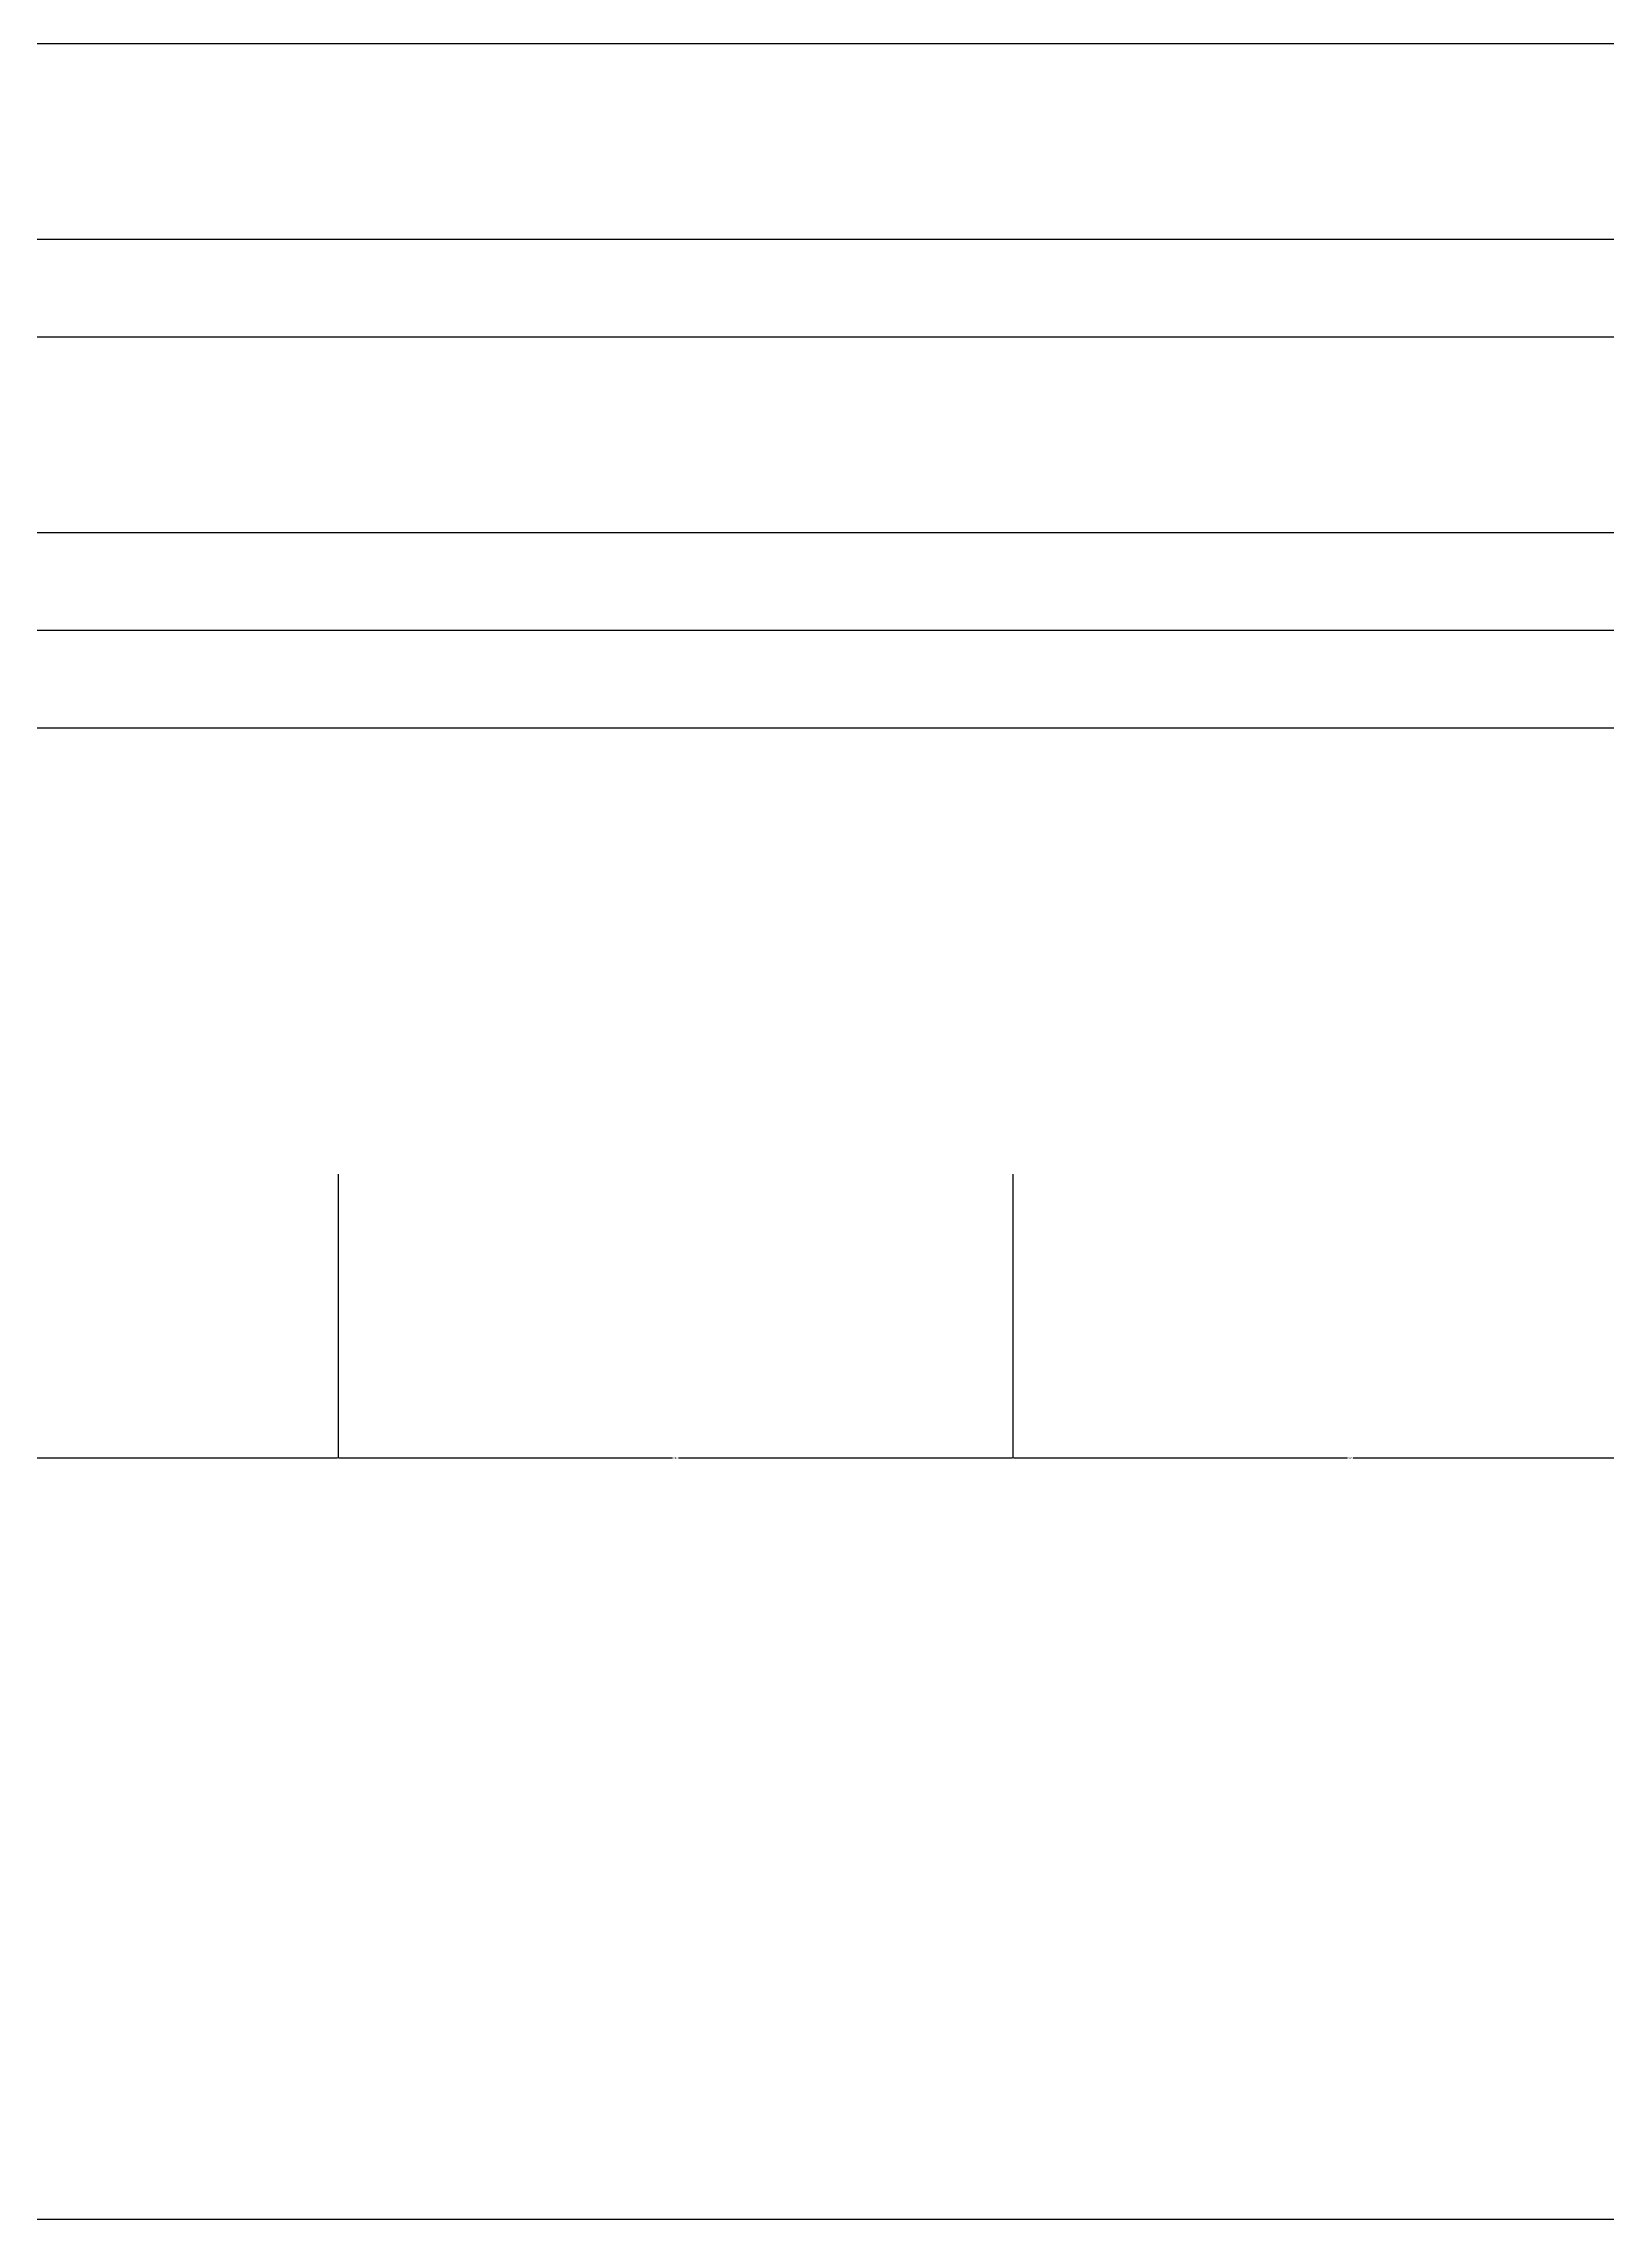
# Model space of a CAD drawing. Header units: metres. Extents: x -31380 to -25221, y 12032 to 17459.
# Drawn here: x -30580 to -29781, y 12032 to 13145 of the extents above; entities that cross this region are included whole.
import ezdxf

# ---------------------------------------------------------------- set-up
doc = ezdxf.new("R2010")
doc.units = ezdxf.units.M
doc.layers.add('DIM', color=3, linetype='Continuous')
doc.dimstyles.get("Standard").update_dxf_attribs({"dimtxt": 2.5, "dimasz": 2.5, "dimexe": 1.25, "dimexo": 0.625, "dimtad": 1, "dimcen": 2.5, "dimazin": 3, "dimtfac": 1, "dimtmove": 0, "dimatfit": 3})

# ---------------------------------------------------------------- blocks, each defined once
blk = doc.blocks.new('*D6')
for p, q in [((-31279.56, 12555.09), (-31279.56, 12032.6)), ((-27163.56, 12555.09), (-27163.56, 12032.6)), ((-31279.31, 12032.6), (-29223.56, 12032.6)), ((-29219.56, 12032.6), (-27163.81, 12032.6))]:
    blk.add_line(p, q)
at = {"layer": 'Defpoints'}
for p in [(-31279.56, 12555.09), (-27163.56, 12555.09), (-31279.56, 12032.6)]:
    blk.add_point(p, dxfattribs=at)
at = {"layer": 'DIM', "insert": (-29221.56, 12032.6), "char_height": 1, "attachment_point": 5}
blk.add_mtext('4116', dxfattribs=at)
blk = doc.blocks.new('*D7')
for p, q in [((-30084.56, 12566.94), (-30084.56, 12421.92)), ((-29739.56, 12566.94), (-29739.56, 12421.92)), ((-30084.31, 12421.92), (-29913.56, 12421.92)), ((-29910.56, 12421.92), (-29739.81, 12421.92))]:
    blk.add_line(p, q)
at = {"layer": 'Defpoints'}
for p in [(-30084.56, 12566.94), (-29739.56, 12566.94), (-30084.56, 12421.92)]:
    blk.add_point(p, dxfattribs=at)
at = {"layer": 'DIM', "insert": (-29912.06, 12421.92), "char_height": 1, "attachment_point": 5}
blk.add_mtext('345', dxfattribs=at)
blk = doc.blocks.new('*D8')
for p, q in [((-30429.56, 12566.94), (-30429.56, 12421.92)), ((-30084.56, 12566.94), (-30084.56, 12421.92)), ((-30429.31, 12421.92), (-30258.56, 12421.92)), ((-30255.56, 12421.92), (-30084.81, 12421.92))]:
    blk.add_line(p, q)
at = {"layer": 'Defpoints'}
for p in [(-30429.56, 12566.94), (-30084.56, 12566.94), (-30429.56, 12421.92)]:
    blk.add_point(p, dxfattribs=at)
at = {"layer": 'DIM', "insert": (-30257.06, 12421.92), "char_height": 1, "attachment_point": 5}
blk.add_mtext('345', dxfattribs=at)
blk = doc.blocks.new('*D9')
for p, q in [((-30774.56, 12566.94), (-30774.56, 12421.92)), ((-30429.56, 12566.94), (-30429.56, 12421.92)), ((-30774.31, 12421.92), (-30603.56, 12421.92)), ((-30600.56, 12421.92), (-30429.81, 12421.92))]:
    blk.add_line(p, q)
at = {"layer": 'Defpoints'}
for p in [(-30774.56, 12566.94), (-30429.56, 12566.94), (-30774.56, 12421.92)]:
    blk.add_point(p, dxfattribs=at)
at = {"layer": 'DIM', "insert": (-30602.06, 12421.92), "char_height": 1, "attachment_point": 5}
blk.add_mtext('345', dxfattribs=at)

msp = doc.modelspace()

# ---------------------------------------------------------------- linework, layer by layer
at = {"layer": 'DIM'}
for p, q in [((-31279.56, 13145.19), (-27188.56, 13145.19)), ((-31324.56, 13045.19), (-27143.56, 13045.19)), ((-31374.56, 12995.19), (-27093.56, 12995.19)), ((-31374.56, 12895.19), (-27093.56, 12895.19)), ((-31324.56, 12845.19), (-27143.56, 12845.19)), ((-31274.56, 12795.19), (-27188.56, 12795.19))]:
    msp.add_line(p, q, dxfattribs=at)

# ---------------------------------------------------------------- dimensions: what is measured, and where the dimension line sits
for base, p1, p2, picture, middle in [((-30774.56, 12421.92), (-30774.56, 12566.94), (-30429.56, 12566.94), '*D9', (-30602.06, 12421.92)), ((-30429.56, 12421.92), (-30429.56, 12566.94), (-30084.56, 12566.94), '*D8', (-30257.06, 12421.92)), ((-30084.56, 12421.92), (-30084.56, 12566.94), (-29739.56, 12566.94), '*D7', (-29912.06, 12421.92)), ((-31279.56, 12032.6), (-31279.56, 12555.09), (-27163.56, 12555.09), '*D6', (-29221.56, 12032.6))]:
    dim = msp.add_linear_dim(base=base, p1=p1, p2=p2, dimstyle='Standard', dxfattribs=at)
    dim.commit()
    dim.dimension.update_dxf_attribs({"geometry": picture, "text_midpoint": middle})

doc.saveas('drawing.dxf')
